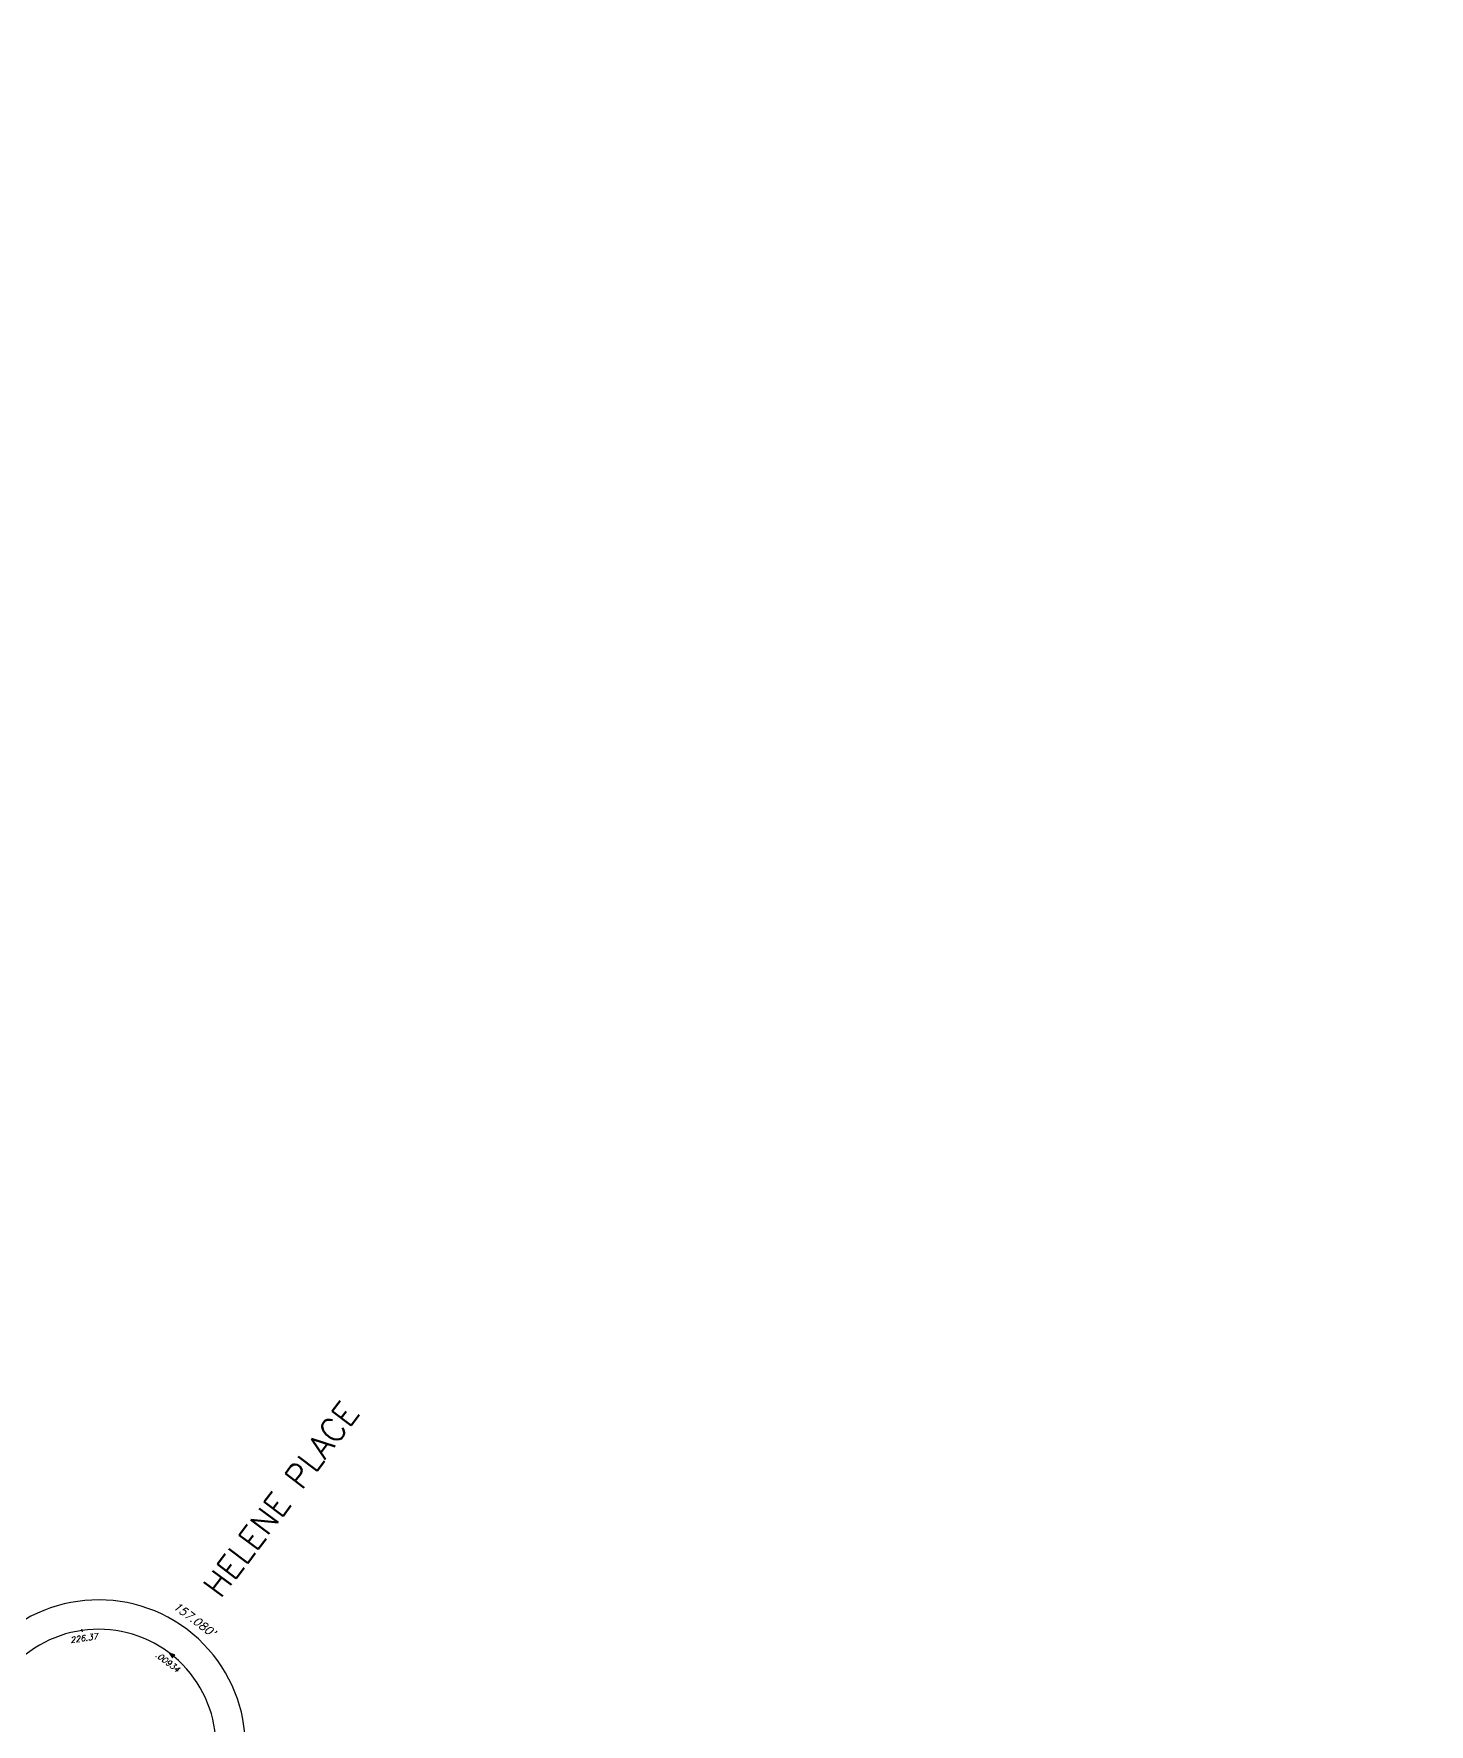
# Model space of a CAD drawing. Header units: feet. Extents: x 2726195 to 2731460, y 295075 to 297838.
# Drawn here: x 2729056 to 2729532, y 297113 to 297690 of the extents above; entities that cross this region are included whole.
import ezdxf
from ezdxf import colors
from ezdxf.entities.mleader import LeaderData, LeaderLine
from ezdxf.math import Vec2, Vec3

# ---------------------------------------------------------------- set-up
doc = ezdxf.new("R2010")
doc.units = ezdxf.units.FT
doc.header["$MEASUREMENT"] = 0
doc.layers.get('Defpoints').update_dxf_attribs({"color": 8})
for name, color, linetype in [('EX-CURBLINE', 4, 'Continuous'), ('EX-HOUSELINE', 1, 'Continuous'), ('EX-SPOT ELEV-CITYPLAN', 2, 'Continuous'), ('EX-SW FLOW ARROW', 6, 'Continuous'), ('EX-TEXT', 7, 'Continuous'), ('EX-TEXT-DIMS', 3, 'Continuous'), ('EX-TEXT-SEWER-W3', 70, 'Continuous'), ('EX-TEXT-VERIZON-W2', 30, 'Continuous')]:
    doc.layers.add(name, color=color, linetype=linetype)
doc.styles.add('140', font='simplex.shx', dxfattribs={"oblique": 15, "height": 2.8})
doc.styles.add('60', font='simplex.shx', dxfattribs={"oblique": 15, "height": 0.6})
doc.styles.add('EX-100', font='simplex.shx', dxfattribs={"oblique": 15, "height": 0.1})
doc.styles.add('EX-80', font='simplex.shx', dxfattribs={"oblique": 15, "height": 0.08})
doc.styles.add('L200', font='simplex', dxfattribs={"height": 4})

# ---------------------------------------------------------------- blocks, each defined once
blk = doc.blocks.new('*U232')
at = {"layer": 'EX-SW FLOW ARROW'}
blk.add_hatch(color=256, dxfattribs=at).paths.add_polyline_path([(0, 0), (-0.13, 0.164), (-0.145, 0.099), (-0.2, 0.061)])
blk.add_lwpolyline([(-0.2, 0.061), (0, 0), (-0.13, 0.164), (-0.145, 0.099), (-0.2, 0.061)], dxfattribs=at)

msp = doc.modelspace()

# ---------------------------------------------------------------- linework, layer by layer
at = {"layer": 'EX-CURBLINE'}
msp.add_arc((2729078.257, 297105.292), 40.098, 323.086875, 143.086875, dxfattribs=at)
at = {"layer": 'EX-HOUSELINE'}
msp.add_arc((2729078.257, 297105.292), 50.122, 323.086875, 143.086875, dxfattribs=at)
at = {"layer": 'EX-SPOT ELEV-CITYPLAN'}
msp.add_line((2729072.47, 297145.475), (2729072.613, 297144.485), dxfattribs=at)

# ---------------------------------------------------------------- block references
at = {"layer": 'EX-SW FLOW ARROW', "xscale": 10, "yscale": 10, "zscale": 10, "rotation": 174.93117875705}
msp.add_blockref('*U232', (2729102.302, 297137.355), dxfattribs=at)

# ---------------------------------------------------------------- texts
at = {"layer": 'Defpoints', "color": 0, "style": 'L200'}
msp.add_text('HELENE PLACE', height=8.06011, rotation=53.090764, dxfattribs=at).set_placement((2729119.84, 297155.564))
at = {"layer": 'EX-SPOT ELEV-CITYPLAN', "style": '60', "oblique": 15}
for s, rotation, p in [('226.37', 8.195497, (2729068.744, 297140.7)), ('.00934', 323.086875, (2729097.46, 297136.247))]:
    msp.add_text(s, height=2, rotation=rotation, dxfattribs=at).set_placement(p)
at = {"layer": 'EX-TEXT-DIMS', "style": '140', "oblique": 15}
msp.add_text("157.080'", height=2.8, rotation=323.086875, dxfattribs=at).set_placement((2729103.435, 297152.704))

# ---------------------------------------------------------------- leaders
at = {"layer": 'EX-TEXT'}
ml = msp.add_multileader_mtext('Standard', dxfattribs=at)
ml.set_content('{\\W1;CATV}', color=256, style='EX-80')
ml.set_leader_properties(color=256, linetype='ByLayer', lineweight=-1)
ml.build(insert=Vec2(0, 0))
ml.multileader.update_dxf_attribs({"dogleg_length": 0.08, "arrow_head_size": 1.6, "scale": 20})
ctx = ml.context
ctx.base_point, ctx.scale, ctx.char_height, ctx.arrow_head_size, ctx.landing_gap_size, ctx.plane_origin, ctx.plane_x_axis, ctx.plane_y_axis = Vec3(2728864.194, 297082.306, -16.91), 20, 1.6, 1.6, 0.8, Vec3(2728852.868, 297072.628, -16.91), Vec3(0.7995471, -0.6006034), Vec3(0.6006034, 0.7995471)
ctx.text_align_type = 1
notes = []
notes.append((ctx, [(1, (1, 1, 0), (2728871.222, 297077.027, -16.91), (-0.7995471, 0.6006034), 1.058, [(0, [(2728874.052, 297078.53, -16.91)], 0, [])])]))
ctx.mtext.insert, ctx.mtext.text_direction, ctx.mtext.rotation, ctx.mtext.width, ctx.mtext.defined_height, ctx.mtext.alignment, ctx.mtext.flow_direction = Vec3(2728867.765, 297080.624, -16.91), Vec3(0.7995471, -0.6006034), -0.0238237, 36.01886, 1.6, 2, 5
ml = msp.add_multileader_mtext('Standard', dxfattribs=at)
ml.set_content('{\\W1;Hedge}', color=256, style='EX-80')
ml.set_leader_properties(color=256, linetype='ByLayer', lineweight=-1)
ml.build(insert=Vec2(0, 0))
ml.multileader.update_dxf_attribs({"dogleg_length": 0.08, "arrow_head_size": 1.6, "scale": 20})
ctx = ml.context
ctx.base_point, ctx.scale, ctx.char_height, ctx.arrow_head_size, ctx.landing_gap_size, ctx.plane_origin, ctx.plane_x_axis, ctx.plane_y_axis = Vec3(2728825.823, 297099.415, -9.982), 20, 1.6, 1.6, 0.8, Vec3(2728837.013, 297110.788, -9.982), Vec3(0.7995471, -0.6006034), Vec3(0.6006034, 0.7995471)
ctx.text_align_type = 1
notes.append((ctx, [(1, (1, 1, 0), (2728833.594, 297093.577, -9.982), (-0.7995471, 0.6006034), 1.058, [(0, [(2728837.401, 297096.891, -9.982)], 0, [])])]))
ctx.mtext.insert, ctx.mtext.text_direction, ctx.mtext.rotation, ctx.mtext.width, ctx.mtext.defined_height, ctx.mtext.alignment, ctx.mtext.flow_direction = Vec3(2728829.926, 297097.667, -9.982), Vec3(0.7995471, -0.6006034), -0.0238237, 28.52352, 2.133, 2, 5
at = {"layer": 'EX-TEXT-SEWER-W3'}
ml = msp.add_multileader_mtext('Standard', dxfattribs=at)
ml.set_content('{\\Fromans|c0;\\Q17;Sewer 12" Dia. V.C.P. W/ 48" Dia. R.C.P. SW Cond., 6\'-0"%%P Cov.}', color=256, style='EX-100')
ml.set_leader_properties(color=256, linetype='ByLayer', lineweight=-1)
ml.build(insert=Vec2(0, 0))
ml.multileader.update_dxf_attribs({"dogleg_length": 0.1, "arrow_head_size": 2.8, "scale": 20})
ctx = ml.context
ctx.base_point, ctx.scale, ctx.char_height, ctx.arrow_head_size, ctx.plane_origin, ctx.plane_x_axis, ctx.plane_y_axis = Vec3(2729255.931, 296993.065), 20, 2.8, 2.8, Vec3(2729402.76, 296789.927), Vec3(0.8801812, -0.4746378), Vec3(0.4746378, 0.8801812)
ctx.text_align_type = 2
notes.append((ctx, [(1, (1, 1, 0), (2729330.393, 296952.911), (-0.8801812, 0.4746378), 4.68, [(0, [(2729333.219, 296864.336)], 0, [])])]))
ctx.mtext.insert, ctx.mtext.text_direction, ctx.mtext.rotation, ctx.mtext.width, ctx.mtext.defined_height, ctx.mtext.alignment, ctx.mtext.flow_direction = Vec3(2729325.304, 296957.549), Vec3(0.8801812, -0.4746378), 0.1258793, 77.13793, 9.043, 3, 5
at = {"layer": 'EX-TEXT-VERIZON-W2'}
ml = msp.add_multileader_mtext('Standard', dxfattribs=at)
ml.set_content('Verizon 4",\\P3\'-0" Cov.', color=256, style='EX-100')
ml.set_leader_properties(color=256, linetype='ByLayer', lineweight=-1)
ml.build(insert=Vec2(0, 0))
ml.multileader.update_dxf_attribs({"dogleg_length": 0.1, "arrow_head_size": 2.8, "scale": 20})
ctx = ml.context
ctx.base_point, ctx.scale, ctx.char_height, ctx.arrow_head_size, ctx.plane_origin, ctx.plane_x_axis, ctx.plane_y_axis = Vec3(2728632.871, 297209.254), 20, 2.8, 2.8, Vec3(2728671.117, 297354.047), Vec3(0.7995471, -0.6006034), Vec3(0.6006034, 0.7995471)
notes.append((ctx, [(1, (1, 1, 0), (2728631.272, 297210.456), (0.7995471, -0.6006034), 2, [(0, [(2728645.954, 297236.948)], 0, [])])]))
ctx.mtext.insert, ctx.mtext.text_direction, ctx.mtext.rotation, ctx.mtext.width, ctx.mtext.flow_direction = Vec3(2728635.311, 297209.173), Vec3(0.7995471, -0.6006034), -0.0238237, 56.10041, 5
for ctx, leaders in notes:
    for number, flags, end, landing, length, lines in leaders:
        leader = LeaderData()
        leader.index, (leader.has_last_leader_line, leader.has_dogleg_vector, leader.attachment_direction) = number, flags
        leader.last_leader_point, leader.dogleg_vector, leader.dogleg_length = Vec3(end), Vec3(landing), length
        for number, points, colour, breaks in lines:
            line = LeaderLine()
            line.index, line.vertices, line.color, line.breaks = number, Vec3.list(points), colors.encode_raw_color(colour), breaks
            leader.lines.append(line)
        ctx.leaders.append(leader)

doc.saveas('drawing.dxf')
